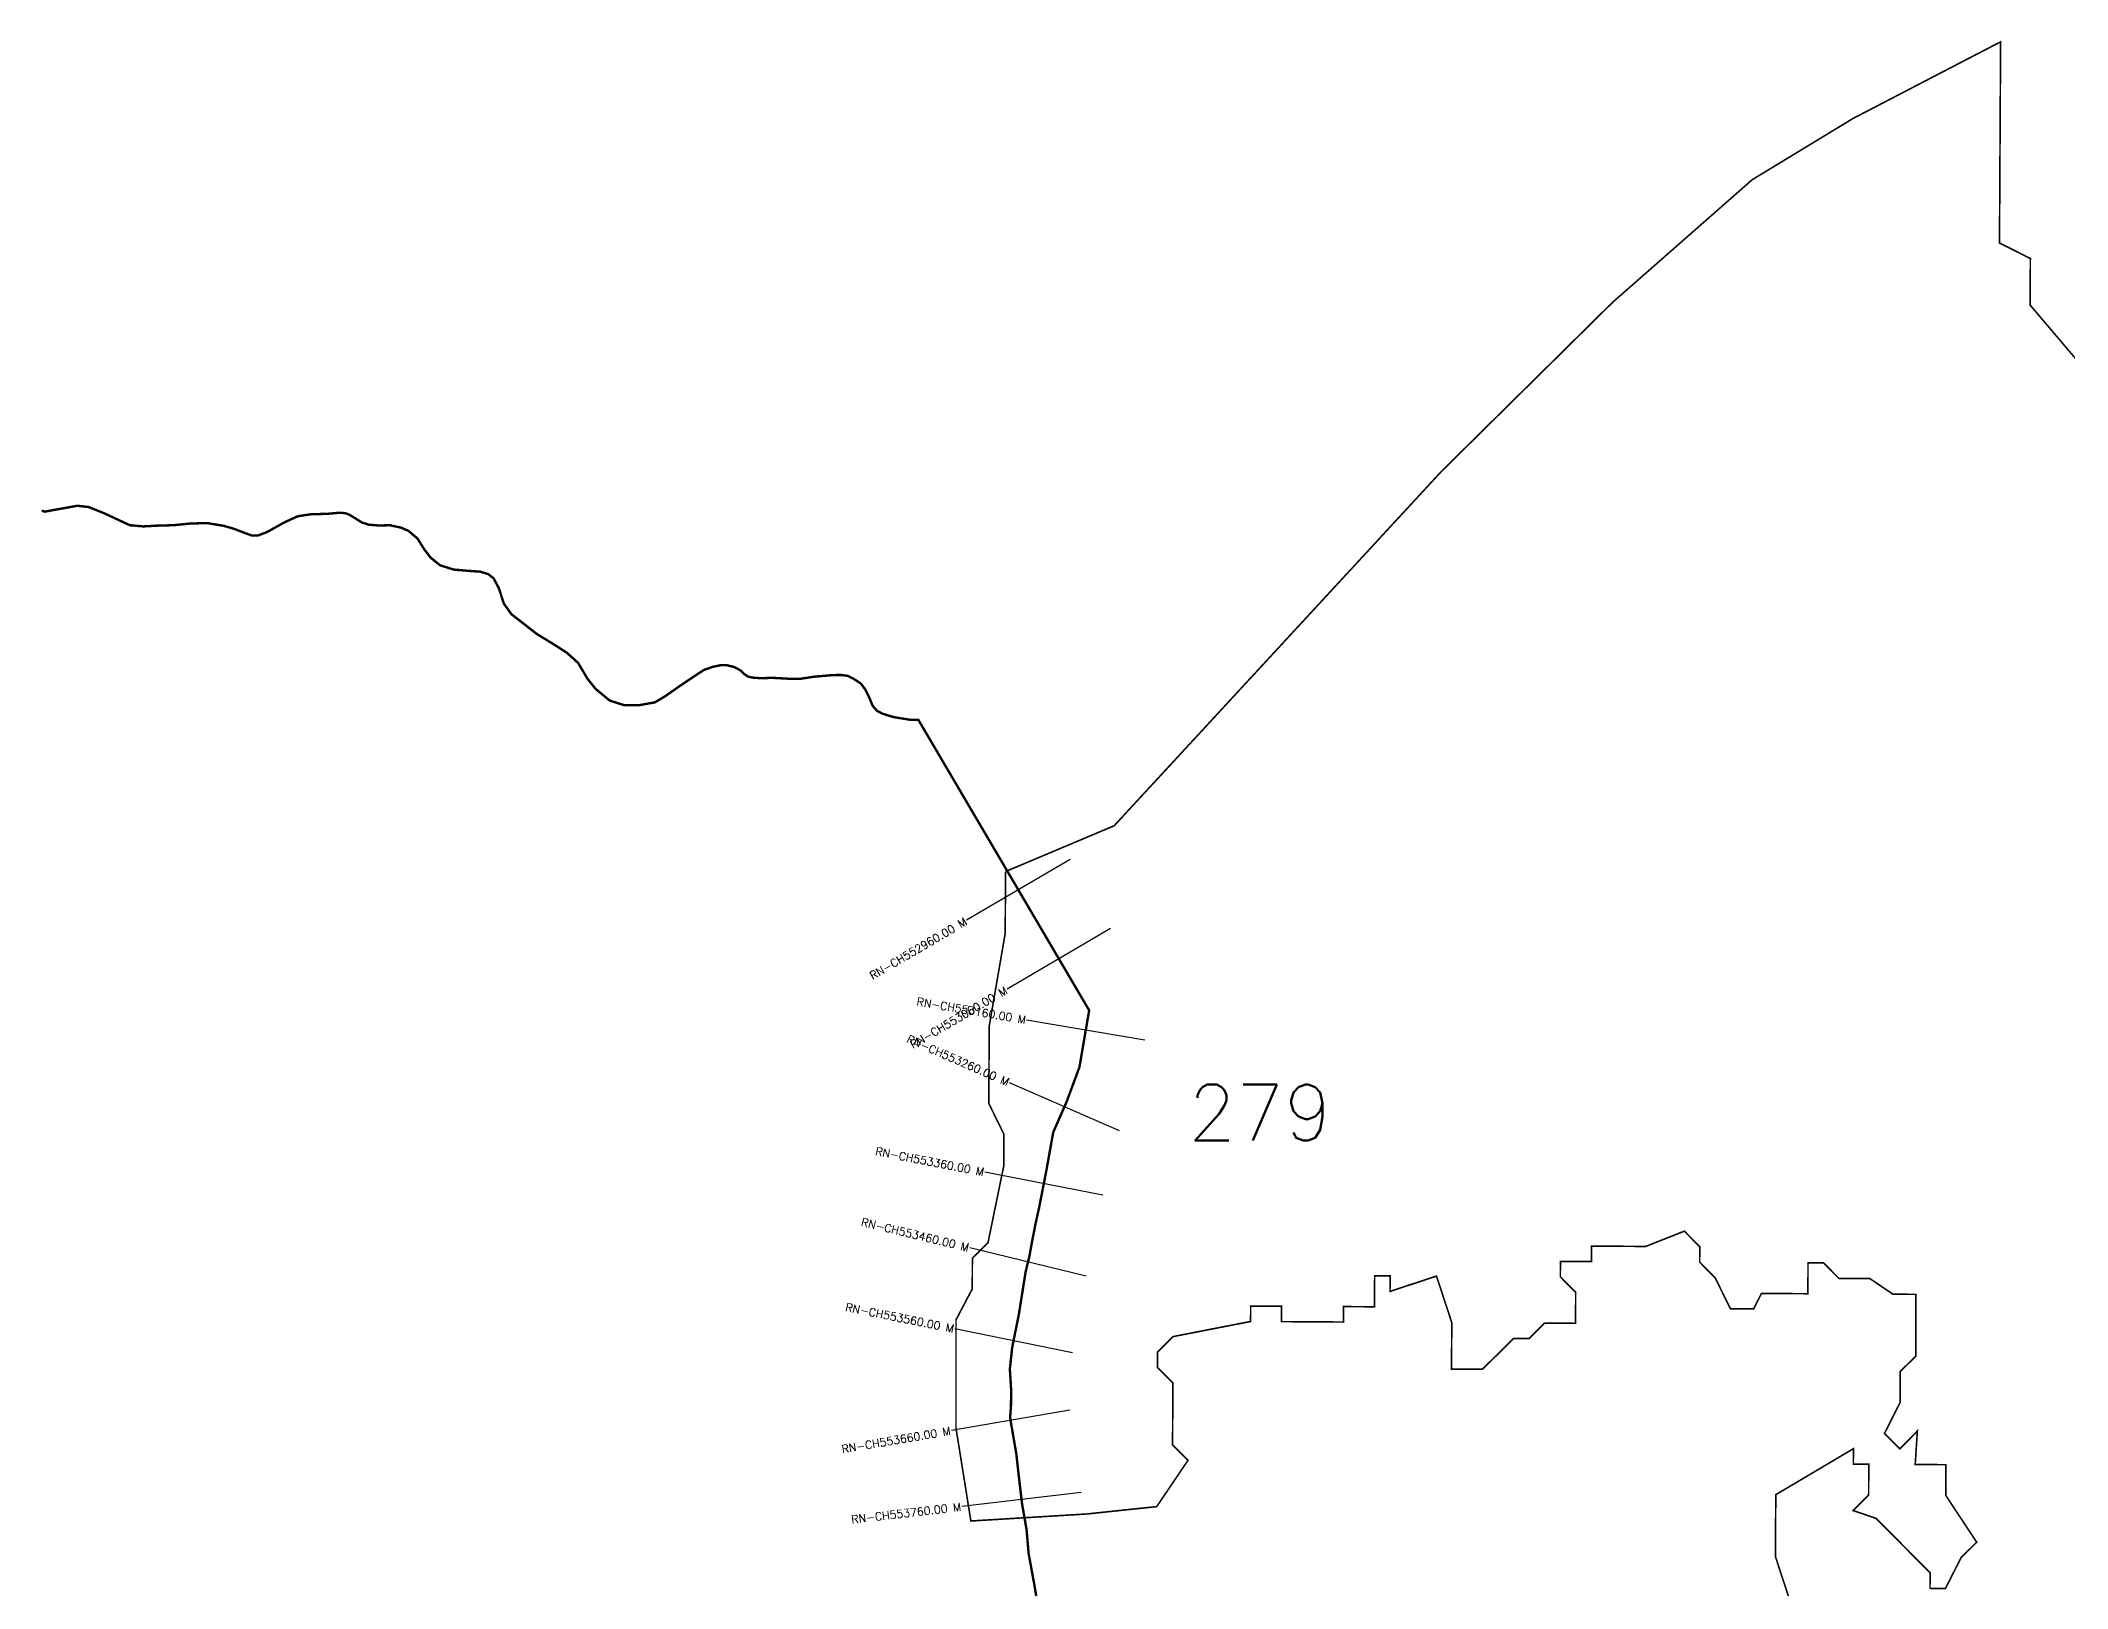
# Model space of a CAD drawing. Header units: metres. Extents: x 319364 to 323418, y 1852518 to 1859814.
# Drawn here: x 319365 to 321898, y 1857879 to 1859814 of the extents above; entities that cross this region are included whole.
import ezdxf
from ezdxf.enums import TextEntityAlignment as Align

# ---------------------------------------------------------------- set-up
doc = ezdxf.new("R2010")
doc.units = ezdxf.units.M
for name, color, linetype in [('CS', 134, 'Continuous'), ('CSMark', 6, 'Continuous'), ('NATURALLY PROTECTED', 3, 'Continuous')]:
    doc.layers.add(name, color=color, linetype=linetype)
doc.styles.get("Standard").update_dxf_attribs({"font": 'simplex.shx'})

msp = doc.modelspace()

# ---------------------------------------------------------------- linework, layer by layer
at = {"color": 6, "const_width": 2, "flags": 128}
for points in [[(320570.7, 1858775.4), (320706.4, 1858832.6), (321114.9, 1859275.1), (321328.8, 1859486.5), (321503.7, 1859640.2), (321629.8, 1859716.8), (321814, 1859812.5), (321812.6, 1859561.1), (321851.2, 1859541.6), (321850.8, 1859483.6), (321966.1, 1859347.6)], [(321551.7, 1857861.1), (321532.6, 1857919.2), (321533.1, 1857996.5), (321630.1, 1858054), (321630, 1858034.7), (321649.3, 1858034.5), (321649.1, 1857995.9), (321629.6, 1857976.7), (321658.6, 1857966.8), (321725.9, 1857898.8), (321725.8, 1857879.4), (321745.1, 1857879.3), (321764.7, 1857917.9), (321784.1, 1857937.1), (321745.7, 1857995.3), (321745.7, 1858034), (321707.3, 1858034.2), (321710, 1858076), (321688.1, 1858053.7), (321668.9, 1858073.1), (321688.4, 1858111.7), (321688.4, 1858150.3), (321708, 1858169.6), (321708, 1858246.9), (321679.5, 1858247.1), (321650.6, 1858266.6), (321612, 1858266.8), (321592.7, 1858286.2), (321573.4, 1858286.2), (321573.2, 1858247.7), (321515.2, 1858248), (321505.4, 1858228.7), (321476.4, 1858228.9), (321457.3, 1858267.7), (321438, 1858287.1), (321438.1, 1858306.4), (321418.9, 1858325.9), (321370.5, 1858306.8), (321302.8, 1858307.2), (321302.8, 1858287.9), (321264, 1858288.1), (321263.9, 1858268.8), (321283.1, 1858249.3), (321282.9, 1858210.7), (321244.3, 1858210.9), (321224.8, 1858191.6), (321205.5, 1858191.7), (321166.6, 1858153.3), (321127.9, 1858153.5), (321128.3, 1858211.5), (321109.2, 1858269.7), (321051.1, 1858250.6), (321051.2, 1858270), (321031.9, 1858270.1), (321031.7, 1858231.4), (320993, 1858231.6), (320992.9, 1858212.3), (320915.5, 1858212.8), (320915.6, 1858232.1), (320877, 1858232.3), (320876.9, 1858213), (320780.1, 1858194.1), (320760.7, 1858174.9), (320760.6, 1858155.6), (320779.8, 1858136.1), (320779.4, 1858058.8), (320798.6, 1858039.4), (320759.6, 1857981.6), (320672.5, 1857972.4), (320527.4, 1857963.6), (320508.8, 1858079.7), (320508.8, 1858215), (320529.1, 1858253.6), (320529.3, 1858292.2), (320548.8, 1858311.5), (320568.6, 1858408), (320568.6, 1858447.2), (320549.8, 1858485.5), (320550.3, 1858582.2), (320570.3, 1858698.1), (320570.7, 1858775.4)]]:
    msp.add_lwpolyline(points, dxfattribs=at)
at = {"layer": 'CS'}
for p, q in [((320651.3, 1858790.6), (320521.9, 1858714.6)), ((320701.9, 1858704.4), (320572.6, 1858628.4)), ((320744.9, 1858564.5), (320597, 1858589.7)), ((320712.9, 1858451.1), (320575.5, 1858511.3)), ((320692.1, 1858370.9), (320544.9, 1858399.5)), ((320671.6, 1858269.5), (320525.9, 1858304.9)), ((320654.2, 1858174), (320507.2, 1858203.7)), ((320650.9, 1858102), (320503.1, 1858076.7)), ((320665.2, 1857999.1), (320516.2, 1857981.6))]:
    msp.add_line(p, q, dxfattribs=at)
at = {"layer": 'NATURALLY PROTECTED', "const_width": 3, "flags": 128}
msp.add_lwpolyline([(319366.5, 1859226.6), (319370.1, 1859225.2), (319384.7, 1859227.9), (319410.9, 1859232.6), (319425.1, 1859231), (319445, 1859223), (319476.5, 1859208.3), (319493.5, 1859206.8), (319511.8, 1859207.8), (319531.3, 1859208.3), (319551.3, 1859210.3), (319572.7, 1859211), (319593.5, 1859207.6), (319606.4, 1859203.9), (319621.5, 1859198.1), (319629.1, 1859195.4), (319636.6, 1859195.4), (319648.1, 1859199.8), (319670, 1859212), (319686.4, 1859219.5), (319703, 1859222), (319723, 1859222.5), (319733, 1859223.4), (319739.1, 1859223.9), (319745.8, 1859223.3), (319751.1, 1859221.3), (319760.8, 1859215.3), (319766.7, 1859211.6), (319775.4, 1859208.9), (319788, 1859207.9), (319801.2, 1859208.3), (319815.3, 1859205.3), (319824.7, 1859201.2), (319836.1, 1859191.5), (319844.1, 1859178.6), (319852.2, 1859167.9), (319864.2, 1859158.2), (319881.3, 1859152.8), (319901.4, 1859151.1), (319914.5, 1859150.2), (319924.2, 1859147.2), (319931, 1859142), (319937.6, 1859129.7), (319943.8, 1859110.4), (319953.3, 1859097.1), (319985.1, 1859072.3), (320003.3, 1859061.2), (320022.6, 1859048.9), (320036.7, 1859036.1), (320048.4, 1859016.3), (320058.3, 1859003.9), (320076.1, 1858989.1), (320094.4, 1858983.3), (320112.6, 1858983.3), (320132.4, 1858986.8), (320145.4, 1858994.5), (320163, 1859006.8), (320180.7, 1859018.8), (320193.7, 1859027.3), (320205.1, 1859031.3), (320214.2, 1859033.2), (320222.9, 1859033.2), (320231.8, 1859031), (320239.7, 1859026.7), (320244.2, 1859022.2), (320249.2, 1859018.9), (320254.8, 1859017.8), (320264.7, 1859017.1), (320279.7, 1859017.5), (320301.3, 1859016.3), (320314.9, 1859016.4), (320331.5, 1859018.9), (320350.7, 1859020.6), (320357.4, 1859021), (320364.6, 1859021.1), (320373.4, 1859020.1), (320380.8, 1859016.3), (320389.8, 1859010.5), (320395.4, 1859003), (320400.5, 1858992.9), (320404.7, 1858982.5), (320409.9, 1858976.5), (320416.7, 1858972.8), (320430.9, 1858968.4), (320451.6, 1858965.1), (320461.8, 1858965), (320675.2, 1858601.9), (320663, 1858530.7), (320646.7, 1858486.8), (320630.3, 1858449.5), (320621.5, 1858400.5), (320612.5, 1858354.5), (320608.2, 1858335.2), (320603.8, 1858312.8), (320600.6, 1858294.9), (320595.8, 1858275.1), (320587.4, 1858222.1), (320579, 1858180.5), (320576.1, 1858153.6), (320577.7, 1858127.8), (320577.5, 1858107.4), (320576.4, 1858092.7), (320578.8, 1858078.7), (320584.2, 1858047.4), (320586.9, 1858022.9), (320591.3, 1857985.4), (320597, 1857952.5), (320599.5, 1857923.2), (320606.3, 1857886.1), (320611.6, 1857855.1)], dxfattribs=at)

# ---------------------------------------------------------------- texts
at = {"insert": (320798.7, 1858509.1), "char_height": 70, "attachment_point": 1}
msp.add_mtext_dynamic_manual_height_columns('279', width=995.234, gutter_width=1, heights=[0], dxfattribs=at)
at = {"layer": 'CSMark'}
for s, rotation, p in [('RN-CH552960.00 M', 30.439, (320521.1, 1858714.1)), ('RN-CH553060.00 M', 30.439, (320571.7, 1858627.9)), ('RN-CH553160.00 M', 350.3196, (320596, 1858589.9)), ('RN-CH553260.00 M', 336.356, (320574.6, 1858511.7)), ('RN-CH553360.00 M', 348.9923, (320543.9, 1858399.7)), ('RN-CH553460.00 M', 346.3441, (320524.9, 1858305.1)), ('RN-CH553560.00 M', 348.5794, (320506.2, 1858203.9)), ('RN-CH553660.00 M', 9.7125, (320502.1, 1858076.5)), ('RN-CH553760.00 M', 6.6925, (320515.2, 1857981.5))]:
    msp.add_text(s, height=10, rotation=rotation, dxfattribs=at).set_placement(p, align=Align.MIDDLE_RIGHT)

doc.saveas('drawing.dxf')
